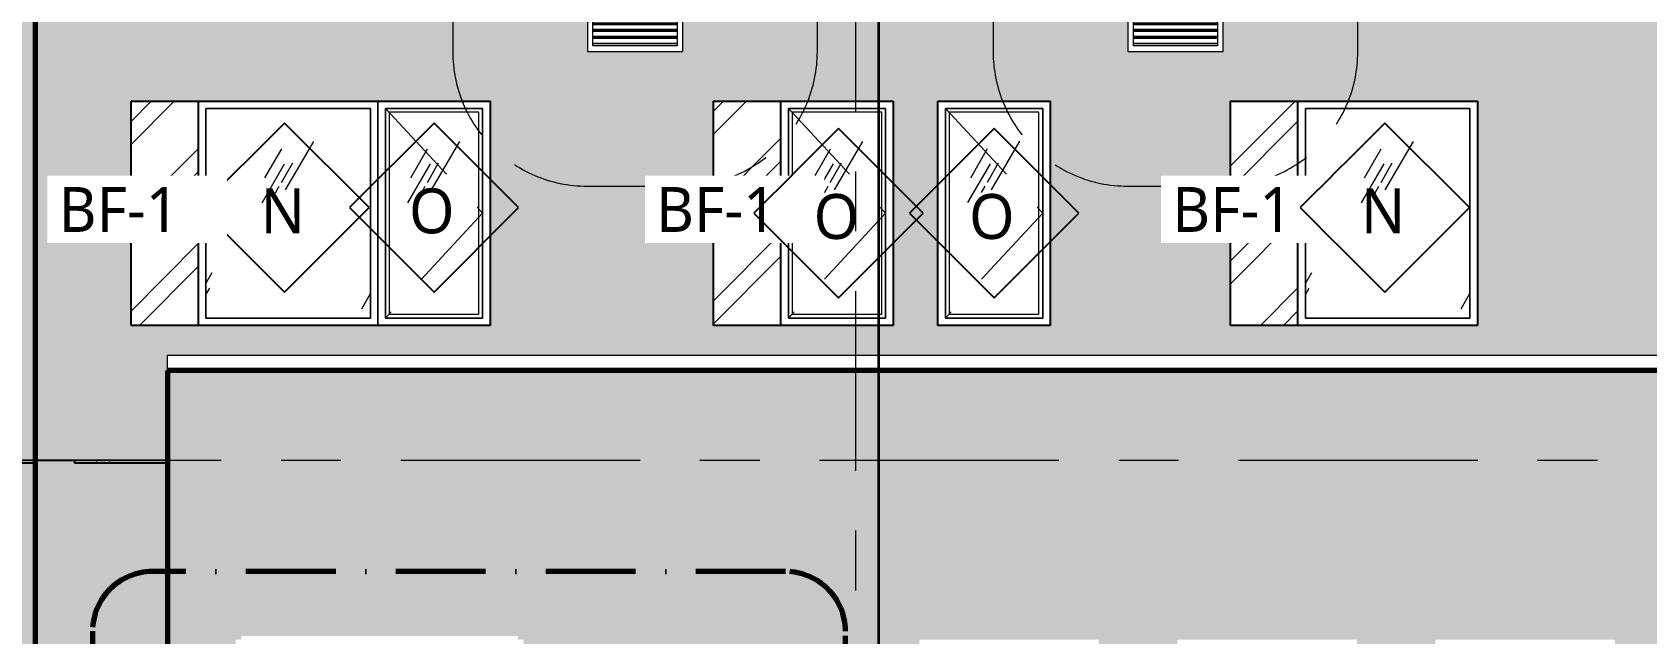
# Model space of a CAD drawing. Header units: inches. Extents: x 6 to 15224, y -733 to 6300.
# Drawn here: x 6586 to 7017.6, y 5302.6 to 5463.4 of the extents above; entities that cross this region are included whole.
import ezdxf

# ---------------------------------------------------------------- set-up
doc = ezdxf.new("R2010")
doc.units = ezdxf.units.IN
doc.header["$MEASUREMENT"] = 0
for name, pattern in [('Center 1_2_', [112, 64, -16, 16, -16]), ('Center 3_8_', [96, 48, -16, 16, -16]), ('Dash Dot 3_16_', [40, 24, -8, 0, -8]), ('Hidden 3_16_', [36, 24, -12])]:
    doc.linetypes.add(name, pattern=pattern)
for name, color, linetype, lineweight in [('A-ANNO-SYMB', 150, 'Continuous', 13), ('A-DETL', 90, 'Continuous', 13), ('A-FLOR-LEVL', 51, 'Continuous', 13), ('A-GENM', 13, 'Continuous', 18), ('A-GLAZ', 151, 'Continuous', 25), ('A-GLAZ-IDEN', 152, 'Continuous', 25), ('A-GLAZ-SILL', 1, 'Continuous', 18), ('A-WALL', 113, 'Continuous', 25), ('A-WALL-PATT', 111, 'Continuous', 25), ('G-ANNO-SYMB', 111, 'Continuous', 13), ('G-ANNO-TEXT', 231, 'Continuous', 13), ('M-EQPM', 50, 'Continuous', 18), ('M-EQPM-HDLN', 50, 'Hidden 3_16_', 13), ('S-GRID', 1, 'Continuous', 13)]:
    doc.layers.add(name, color=color, linetype=linetype, lineweight=lineweight)
doc.styles.add('Open Sans_5', font='OpenSans-Regular.ttf', dxfattribs={"height": 12})
pattern_1 = [(0, (7465.8091, 0), (5.12, 1.28), [0.16896, -3.671, 0.16896, -3.671, -20.48]), (0, (7465.8091, 0), (5.12, 1.28), [-7.68, 0.16896, -7.511, 0.16896, -3.671, -8.96]), (0, (7465.8091, 0), (5.12, 1.28), [-19.2, 0.16896, -2.391, 0.16896, -6.231]), (120, (7467.7291, 0.64), (-3.66851252, 3.79405007), [0.16896, -3.671, 0.16896, -3.671, -20.48]), (120, (7467.7291, 0.64), (-3.66851252, 3.79405007), [-7.68, 0.16896, -7.511, 0.16896, -3.671, -8.96]), (120, (7467.7291, 0.64), (-3.66851252, 3.79405007), [-19.2, 0.16896, -2.391, 0.16896, -6.231]), (240, (7468.3691, 3.2), (-1.45148748, -5.07405007), [0.16896, -3.671, 0.16896, -3.671, -20.48]), (240, (7468.3691, 3.2), (-1.45148748, -5.07405007), [-7.68, 0.16896, -7.511, 0.16896, -3.671, -8.96]), (240, (7468.3691, 3.2), (-1.45148748, -5.07405007), [-19.2, 0.16896, -2.391, 0.16896, -6.231])]

# ---------------------------------------------------------------- blocks, each defined once
blk = doc.blocks.new('1-2 WD Adaptive-Recess-TS - 4_-0_x5_-0_ - 1_-6_ Recess L-12471009-NORTH ELEVATION')
at = {"layer": 'A-GLAZ', "lineweight": 13}
h = blk.add_hatch(dxfattribs=at)
h.set_pattern_fill('FP_214', color=256, style=0, pattern_type=2)
h.set_pattern_definition([(45.176, (1508.414, 0), (-12.74847, 12.51586), []), (45.176, (1508.414, 19.2), (-12.74847, 12.51586), [])])
h.paths.add_polyline_path([(694.31, 5385), (712.31, 5385), (712.31, 5445), (694.31, 5445), (694.31, 5405.51)])
h = blk.add_hatch(dxfattribs=at)
h.set_pattern_fill('FP_215', color=256, style=0, pattern_type=2)
h.set_pattern_definition([(59.808, (743.808, 5424.806), (144.0017, 239.99866), [9, -754.581]), (59.808, (743.074, 5418.193), (144.0017, 239.99866), [12, -751.581]), (59.808, (748.259, 5423.623), (144.0017, 239.99866), [6, -757.581]), (59.808, (746.67, 5420.844), (144.0017, 239.99866), [2, -761.581]), (59.808, (749.365, 5421.598), (144.0017, 239.99866), [15, -748.581]), (59.808, (774.783, 5391.404), (144.0017, 239.99866), [5.063, -758.519]), (59.808, (774.342, 5393.668), (144.0017, 239.99866), [6.75, -756.831]), (59.808, (773.132, 5393.525), (144.0017, 239.99866), [3.375, -760.206]), (59.808, (775.164, 5397.029), (144.0017, 239.99866), [1.125, -762.456]), (59.808, (769.95, 5390.297), (144.0017, 239.99866), [8.438, -755.144])])
h.paths.add_polyline_path([(748.79, 5387), (758.31, 5387), (758.31, 5443), (714.31, 5443), (714.31, 5387), (715.19, 5387)])
at = {"layer": 'A-GLAZ'}
for p, q in [((694.31, 5385), (694.31, 5445)), ((694.59, 5445), (694.31, 5445)), ((712.31, 5385), (712.31, 5445)), ((694.59, 5385), (694.31, 5385))]:
    blk.add_line(p, q, dxfattribs=at)
at = {"layer": 'A-GLAZ', "lineweight": 13}
for p, q in [((694.59, 5445), (760.31, 5445)), ((760.31, 5445), (760.31, 5385)), ((760.31, 5445), (760.31, 5385)), ((758.31, 5443), (714.31, 5443)), ((714.31, 5443), (714.31, 5387)), ((758.31, 5387), (758.31, 5443)), ((760.31, 5385), (694.59, 5385)), ((714.31, 5387), (758.31, 5387))]:
    blk.add_line(p, q, dxfattribs=at)
at = {"layer": 'A-GLAZ-SILL'}
for p, q in [((714.31, 5443), (758.31, 5443)), ((714.31, 5387), (714.31, 5443)), ((758.31, 5443), (714.31, 5443)), ((714.31, 5443), (714.31, 5387)), ((758.31, 5443), (758.31, 5387)), ((758.31, 5387), (758.31, 5443)), ((758.31, 5387), (714.31, 5387)), ((714.31, 5387), (758.31, 5387))]:
    blk.add_line(p, q, dxfattribs=at)
blk = doc.blocks.new('1-2 WD Adaptive - 2_-6_x5_-0_-V103-NORTH ELEVATION')
at = {"layer": 'A-GLAZ-SILL', "lineweight": 13}
h = blk.add_hatch(dxfattribs=at)
h.set_pattern_fill('FP_218', color=256, style=0, pattern_type=2)
h.set_pattern_definition([(59.808, (782.808, 5424.806), (144.0017, 239.99866), [9, -754.581]), (59.808, (782.074, 5418.193), (144.0017, 239.99866), [12, -751.581]), (59.808, (787.259, 5423.623), (144.0017, 239.99866), [6, -757.581]), (59.808, (785.67, 5420.844), (144.0017, 239.99866), [2, -761.581]), (59.808, (788.365, 5421.598), (144.0017, 239.99866), [15, -748.581]), (59.808, (813.783, 5391.404), (144.0017, 239.99866), [5.062, -758.519]), (59.808, (813.342, 5393.668), (144.0017, 239.99866), [6.75, -756.831]), (59.808, (812.132, 5393.525), (144.0017, 239.99866), [3.375, -760.206]), (59.808, (814.164, 5397.029), (144.0017, 239.99866), [1.125, -762.456]), (59.808, (808.95, 5390.297), (144.0017, 239.99866), [8.438, -755.144])])
h.paths.add_polyline_path([(787.31, 5388), (787.31, 5442), (763.31, 5442), (763.31, 5388), (786.04, 5388)])
at = {"layer": 'A-GLAZ', "lineweight": 13}
for p, q in [((760.31, 5385), (760.31, 5445)), ((760.31, 5445), (790.31, 5445)), ((760.31, 5385), (760.31, 5445)), ((790.31, 5445), (790.31, 5385)), ((788.31, 5443), (762.31, 5443)), ((762.31, 5443), (762.31, 5387)), ((788.31, 5387), (788.31, 5443)), ((790.31, 5385), (760.31, 5385)), ((762.31, 5387), (788.31, 5387))]:
    blk.add_line(p, q, dxfattribs=at)
at = {"layer": 'A-GLAZ', "linetype": 'Hidden 3_16_', "lineweight": 13}
for p, q in [((762.31, 5443), (788.31, 5415)), ((788.31, 5415), (762.31, 5387))]:
    blk.add_line(p, q, dxfattribs=at)
at = {"layer": 'A-GLAZ-SILL'}
for p, q in [((762.31, 5443), (788.31, 5443)), ((762.31, 5387), (762.31, 5443)), ((788.31, 5443), (762.31, 5443)), ((762.31, 5443), (762.31, 5387)), ((787.31, 5442), (763.31, 5442)), ((763.31, 5442), (763.31, 5388)), ((787.31, 5388), (787.31, 5442)), ((788.31, 5443), (788.31, 5387)), ((788.31, 5387), (788.31, 5443)), ((763.31, 5388), (787.31, 5388)), ((788.31, 5387), (762.31, 5387)), ((762.31, 5387), (788.31, 5387))]:
    blk.add_line(p, q, dxfattribs=at)
blk = doc.blocks.new('ME Louvers w Trim-AM - 24_ x 8_-17810123-NORTH ELEVATION')
at = {"layer": 'A-GENM', "lineweight": 13}
for p, q in [((518.81, 5465.75), (496.31, 5465.75)), ((496.31, 5465.48), (518.81, 5465.48)), ((518.81, 5464.1), (496.31, 5464.1)), ((518.81, 5463.95), (496.31, 5463.95)), ((518.81, 5463.9), (496.31, 5463.9)), ((496.31, 5463.63), (518.81, 5463.63)), ((518.81, 5462.25), (496.31, 5462.25)), ((518.81, 5462.1), (496.31, 5462.1)), ((518.81, 5462.05), (496.31, 5462.05)), ((496.31, 5461.78), (518.81, 5461.78)), ((518.81, 5460.4), (496.31, 5460.4)), ((518.81, 5460.25), (496.31, 5460.25))]:
    blk.add_line(p, q, dxfattribs=at)
at = {"layer": 'M-EQPM'}
for p, q in [((494.81, 5467.75), (494.81, 5458.25)), ((520.31, 5467.75), (494.81, 5467.75)), ((496.31, 5466.25), (518.81, 5466.25)), ((496.31, 5459.75), (496.31, 5466.25)), ((518.81, 5466.25), (518.81, 5459.75)), ((520.31, 5458.25), (520.31, 5467.75)), ((494.81, 5458.25), (520.31, 5458.25)), ((518.81, 5459.75), (496.31, 5459.75))]:
    blk.add_line(p, q, dxfattribs=at)
at = {"layer": 'M-EQPM-HDLN'}
for p, q in [((520.31, 5503.75), (494.81, 5503.75)), ((458.81, 5467.75), (458.81, 5458.25)), ((556.31, 5458.25), (556.31, 5467.75)), ((494.81, 5422.25), (520.31, 5422.25))]:
    blk.add_line(p, q, dxfattribs=at)
for centre, start, end in [((494.81, 5467.75), 90, 180), ((520.31, 5467.75), 0, 90), ((494.81, 5458.25), 180, 270), ((520.31, 5458.25), 270, 360)]:
    blk.add_arc(centre, 36, start, end, dxfattribs=at)
blk = doc.blocks.new('1-2 WD Adaptive - 2_-6_x5_-0_-12420713-NORTH ELEVATION')
at = {"layer": 'A-GLAZ-SILL', "lineweight": 13}
h = blk.add_hatch(dxfattribs=at)
h.set_pattern_fill('FP_151', color=256, style=0, pattern_type=2)
h.set_pattern_definition([(59.808, (1556.558, 5424.806), (144.0017, 239.99866), [9, -754.581]), (59.808, (1555.824, 5418.193), (144.0017, 239.99866), [12, -751.581]), (59.808, (1561.009, 5423.623), (144.0017, 239.99866), [6, -757.581]), (59.808, (1559.42, 5420.844), (144.0017, 239.99866), [2, -761.581]), (59.808, (1562.115, 5421.598), (144.0017, 239.99866), [15, -748.581]), (59.808, (1587.533, 5391.404), (144.0017, 239.99866), [5.062, -758.519]), (59.808, (1587.092, 5393.668), (144.0017, 239.99866), [6.75, -756.831]), (59.808, (1585.882, 5393.525), (144.0017, 239.99866), [3.375, -760.206]), (59.808, (1587.914, 5397.029), (144.0017, 239.99866), [1.125, -762.456]), (59.808, (1582.7, 5390.297), (144.0017, 239.99866), [8.438, -755.144])])
h.paths.add_polyline_path([(1560.87, 5388), (1561.06, 5388), (1561.06, 5442), (1537.06, 5442), (1537.06, 5388)])
at = {"layer": 'A-GLAZ', "lineweight": 13}
for p, q in [((1534.06, 5445), (1564.06, 5445)), ((1534.06, 5385), (1534.06, 5445)), ((1564.06, 5445), (1564.06, 5385)), ((1562.06, 5443), (1536.06, 5443)), ((1536.06, 5443), (1536.06, 5387)), ((1562.06, 5387), (1562.06, 5443)), ((1564.06, 5385), (1534.06, 5385)), ((1536.06, 5387), (1562.06, 5387))]:
    blk.add_line(p, q, dxfattribs=at)
at = {"layer": 'A-GLAZ', "linetype": 'Hidden 3_16_', "lineweight": 13}
for p, q in [((1536.06, 5443), (1562.06, 5415)), ((1562.06, 5415), (1536.06, 5387))]:
    blk.add_line(p, q, dxfattribs=at)
at = {"layer": 'A-GLAZ-SILL'}
for p, q in [((1536.06, 5443), (1562.06, 5443)), ((1536.06, 5387), (1536.06, 5443)), ((1562.06, 5443), (1536.06, 5443)), ((1536.06, 5443), (1536.06, 5387)), ((1561.06, 5442), (1537.06, 5442)), ((1537.06, 5442), (1537.06, 5388)), ((1561.06, 5388), (1561.06, 5442)), ((1562.06, 5443), (1562.06, 5387)), ((1562.06, 5387), (1562.06, 5443)), ((1537.06, 5388), (1561.06, 5388)), ((1562.06, 5387), (1536.06, 5387)), ((1536.06, 5387), (1562.06, 5387))]:
    blk.add_line(p, q, dxfattribs=at)
blk = doc.blocks.new('1-2 WD Adaptive-Recess-TS - 2_-6_x5_-0_ - 1_-6_ Recess L-19713989-NORTH ELEVATION')
at = {"layer": 'A-GLAZ-SILL', "lineweight": 13}
h = blk.add_hatch(dxfattribs=at)
h.set_pattern_fill('FP_205', color=256, style=0, pattern_type=2)
h.set_pattern_definition([(45.176, (1510.314, 0), (-12.74847, 12.51586), []), (45.176, (1510.314, 19.2), (-12.74847, 12.51586), [])])
h.paths.add_polyline_path([(860.54, 5385), (868.06, 5385), (868.06, 5445), (850.06, 5445), (850.06, 5385)])
h = blk.add_hatch(dxfattribs=at)
h.set_pattern_fill('FP_300', color=256, style=0, pattern_type=2)
h.set_pattern_definition([(59.808, (890.558, 5424.806), (144.0017, 239.99866), [9, -754.581]), (59.808, (889.824, 5418.193), (144.0017, 239.99866), [12, -751.581]), (59.808, (895.009, 5423.623), (144.0017, 239.99866), [6, -757.581]), (59.808, (893.42, 5420.844), (144.0017, 239.99866), [2, -761.581]), (59.808, (896.115, 5421.598), (144.0017, 239.99866), [15, -748.581]), (59.808, (921.533, 5391.404), (144.0017, 239.99866), [5.063, -758.519]), (59.808, (921.092, 5393.668), (144.0017, 239.99866), [6.75, -756.831]), (59.808, (919.882, 5393.525), (144.0017, 239.99866), [3.375, -760.206]), (59.808, (921.914, 5397.029), (144.0017, 239.99866), [1.125, -762.456]), (59.808, (916.7, 5390.297), (144.0017, 239.99866), [8.438, -755.144])])
h.paths.add_polyline_path([(871.06, 5388), (895.06, 5388), (895.06, 5442), (871.06, 5442), (871.06, 5405.51)])
at = {"layer": 'A-GLAZ'}
for p, q in [((850.06, 5385), (850.06, 5445)), ((850.34, 5445), (850.06, 5445)), ((868.06, 5385), (868.06, 5445)), ((850.34, 5385), (850.06, 5385))]:
    blk.add_line(p, q, dxfattribs=at)
at = {"layer": 'A-GLAZ', "lineweight": 13}
for p, q in [((850.34, 5445), (898.06, 5445)), ((898.06, 5445), (898.06, 5385)), ((896.06, 5443), (870.06, 5443)), ((870.06, 5443), (870.06, 5387)), ((896.06, 5387), (896.06, 5443)), ((898.06, 5385), (850.34, 5385)), ((870.06, 5387), (896.06, 5387))]:
    blk.add_line(p, q, dxfattribs=at)
at = {"layer": 'A-GLAZ', "linetype": 'Hidden 3_16_', "lineweight": 13}
for p, q in [((870.06, 5443), (896.06, 5415)), ((896.06, 5415), (870.06, 5387))]:
    blk.add_line(p, q, dxfattribs=at)
at = {"layer": 'A-GLAZ-SILL'}
for p, q in [((870.06, 5443), (896.06, 5443)), ((870.06, 5387), (870.06, 5443)), ((896.06, 5443), (870.06, 5443)), ((870.06, 5443), (870.06, 5387)), ((895.06, 5442), (871.06, 5442)), ((871.06, 5442), (871.06, 5388)), ((895.06, 5388), (895.06, 5442)), ((896.06, 5443), (896.06, 5387)), ((896.06, 5387), (896.06, 5443)), ((871.06, 5388), (895.06, 5388)), ((896.06, 5387), (870.06, 5387)), ((870.06, 5387), (896.06, 5387))]:
    blk.add_line(p, q, dxfattribs=at)
blk = doc.blocks.new('1-2 WD Adaptive-Recess-TS - 4_-0_x5_-0_ - 1_-6_ Recess L-V145-NORTH ELEVATION')
at = {"layer": 'A-GLAZ', "lineweight": 13}
h = blk.add_hatch(dxfattribs=at)
h.set_pattern_fill('FP_301', color=256, style=0, pattern_type=2)
h.set_pattern_definition([(45.176, (1512, 0), (-12.74847, 12.51586), []), (45.176, (1512, 19.2), (-12.74847, 12.51586), [])])
h.paths.add_polyline_path([(1006.31, 5385), (1006.31, 5445), (988.31, 5445), (988.31, 5385)])
h = blk.add_hatch(dxfattribs=at)
h.set_pattern_fill('FP_302', color=256, style=0, pattern_type=2)
h.set_pattern_definition([(59.808, (1037.808, 5424.806), (144.0017, 239.99866), [9, -754.581]), (59.808, (1037.074, 5418.193), (144.0017, 239.99866), [12, -751.581]), (59.808, (1042.259, 5423.623), (144.0017, 239.99866), [6, -757.581]), (59.808, (1040.67, 5420.844), (144.0017, 239.99866), [2, -761.581]), (59.808, (1043.365, 5421.598), (144.0017, 239.99866), [15, -748.581]), (59.808, (1068.783, 5391.404), (144.0017, 239.99866), [5.063, -758.519]), (59.808, (1068.342, 5393.668), (144.0017, 239.99866), [6.75, -756.831]), (59.808, (1067.132, 5393.525), (144.0017, 239.99866), [3.375, -760.206]), (59.808, (1069.164, 5397.029), (144.0017, 239.99866), [1.125, -762.456]), (59.808, (1063.95, 5390.297), (144.0017, 239.99866), [8.438, -755.144])])
h.paths.add_polyline_path([(1008.31, 5387), (1052.31, 5387), (1052.31, 5443), (1008.31, 5443), (1008.31, 5405.51)])
at = {"layer": 'A-GLAZ'}
for p, q in [((988.31, 5385), (988.31, 5445)), ((988.59, 5445), (988.31, 5445)), ((1006.31, 5385), (1006.31, 5445)), ((988.59, 5385), (988.31, 5385))]:
    blk.add_line(p, q, dxfattribs=at)
at = {"layer": 'A-GLAZ', "lineweight": 13}
for p, q in [((988.59, 5445), (1054.31, 5445)), ((1054.31, 5445), (1054.31, 5385)), ((1052.31, 5443), (1008.31, 5443)), ((1008.31, 5443), (1008.31, 5387)), ((1052.31, 5387), (1052.31, 5443)), ((1054.31, 5385), (988.59, 5385)), ((1008.31, 5387), (1052.31, 5387))]:
    blk.add_line(p, q, dxfattribs=at)
at = {"layer": 'A-GLAZ-SILL'}
for p, q in [((1008.31, 5443), (1052.31, 5443)), ((1008.31, 5387), (1008.31, 5443)), ((1052.31, 5443), (1008.31, 5443)), ((1008.31, 5443), (1008.31, 5387)), ((1052.31, 5443), (1052.31, 5387)), ((1052.31, 5387), (1052.31, 5443)), ((1052.31, 5387), (1008.31, 5387)), ((1008.31, 5387), (1052.31, 5387))]:
    blk.add_line(p, q, dxfattribs=at)
blk = doc.blocks.new('TAG Window-AM - Standard-51685-NORTH ELEVATION')
at = {"layer": 'A-GLAZ-IDEN'}
for p, q in [((1541.89, 5558), (1519.26, 5535.38)), ((1564.52, 5535.38), (1541.89, 5558)), ((1519.26, 5535.38), (1541.89, 5512.75)), ((1541.89, 5512.75), (1564.52, 5535.38))]:
    blk.add_line(p, q, dxfattribs=at)

msp = doc.modelspace()

# ---------------------------------------------------------------- hatches: boundary and pattern name
at = {"layer": 'A-WALL-PATT'}
for points in [[(6550.4613696, 5349), (6586.8363696, 5349), (6586.8363696, 5475.875), (6550.4613696, 5475.875), (6550.4613696, 5367)], [(6550.4613696, 5221), (6586.8363696, 5221), (6586.8363696, 5348.25), (6550.4613696, 5348.25), (6550.4613696, 5221.75)]]:
    msp.add_hatch(color=256, dxfattribs=at).paths.add_polyline_path(points)
at = {"layer": 'A-WALL-PATT', "lineweight": 13}
h = msp.add_hatch(dxfattribs=at)
h.set_pattern_fill('FP_144', color=256, style=0, pattern_type=2)
h.set_pattern_definition(pattern_1)
h.paths.add_polyline_path([(6595.8988696, 5349), (6595.8988696, 5475.875), (6586.8363696, 5475.875), (6586.8363696, 5349), (6592.38036923, 5349)])
h = msp.add_hatch(dxfattribs=at)
h.set_pattern_fill('FP_144', color=256, style=0, pattern_type=2)
h.set_pattern_definition(pattern_1)
h.paths.add_polyline_path([(6611.0238696, 5349), (6622.1488696, 5349), (6622.1488696, 5377), (7520.3988696, 5377), (7520.3988696, 5475.875), (6595.8988696, 5475.875), (6595.8988696, 5349), (6597.33538728, 5349)])
h.paths.add_polyline_path([(6964.87703589, 5385), (6906.3988696, 5385), (6906.3988696, 5445), (6972.3988696, 5445), (6972.3988696, 5385)])
h.paths.add_polyline_path([(6619.10720293, 5385), (6612.3988696, 5385), (6612.3988696, 5445), (6708.3988696, 5445), (6708.3988696, 5385), (6622.1488696, 5385)])
h.paths.add_polyline_path([(7113.87570256, 5385), (7026.1488696, 5385), (7026.1488696, 5445), (7122.1488696, 5445), (7122.1488696, 5385), (7121.86682442, 5385)])
h.paths.add_polyline_path([(6768.1488696, 5385), (6768.1488696, 5445), (6816.1488696, 5445), (6816.1488696, 5385), (6768.43091477, 5385)])
h.paths.add_polyline_path([(7482.1488696, 5385), (7452.1488696, 5385), (7452.1488696, 5445), (7482.1488696, 5445), (7482.1488696, 5405.51373334)])
h.paths.add_polyline_path([(7350.1488696, 5385), (7350.1488696, 5445), (7380.1488696, 5445), (7380.1488696, 5385)])
h.paths.add_polyline_path([(7200.1488696, 5385), (7200.1488696, 5445), (7248.1488696, 5445), (7248.1488696, 5385)])
h.paths.add_polyline_path([(7326.1488696, 5385), (7266.1488696, 5385), (7266.1488696, 5445), (7326.1488696, 5445), (7326.1488696, 5390.07488987)])
h.paths.add_polyline_path([(6858.1488696, 5385), (6828.1488696, 5385), (6828.1488696, 5445), (6858.1488696, 5445), (6858.1488696, 5405.51373334)])
h.paths.add_polyline_path([(6903.6488696, 5458.25), (6878.8988696, 5458.25), (6878.8988696, 5467.75), (6904.3988696, 5467.75), (6904.3988696, 5458.25), (6903.79619102, 5458.25)])
h.paths.add_polyline_path([(7151.01494102, 5458.25), (7127.8988696, 5458.25), (7127.8988696, 5467.75), (7153.3988696, 5467.75), (7153.3988696, 5458.25), (7151.12536923, 5458.25)])
h.paths.add_polyline_path([(6735.1488696, 5458.25), (6734.3988696, 5458.25), (6734.3988696, 5467.75), (6759.8988696, 5467.75), (6759.8988696, 5458.25), (6735.8988696, 5458.25)])
h = msp.add_hatch(dxfattribs=at)
h.set_pattern_fill('FP_145', color=256, style=0, pattern_type=2)
h.set_pattern_definition([(180, (7739.086, 5221), (-2e-15, -18), [36, 0]), (180, (7739.086, 5239), (-2e-15, -18), [36, 0]), (180, (7739.086, 5236), (-2e-15, -18), [36, 0]), (180, (7739.086, 5233), (-2e-15, -18), [36, 0]), (180, (7739.086, 5230), (-2e-15, -18), [36, 0]), (180, (7739.086, 5227), (-2e-15, -18), [36, 0]), (180, (7739.086, 5224), (-2e-15, -18), [36, 0]), (90, (7703.086, 5221), (-36, 2e-15), [18, 0]), (90, (7715.086, 5221), (-36, 2e-15), [18, 0]), (90, (7727.086, 5221), (-36, 2e-15), [18, 0]), (90, (7739.086, 5221), (-36, 2e-15), [18, 0]), (180, (7739.086, 5238), (-2e-15, -18), [36, 0]), (180, (7739.086, 5235), (-2e-15, -18), [36, 0]), (180, (7739.086, 5232), (-2e-15, -18), [36, 0]), (180, (7739.086, 5229), (-2e-15, -18), [36, 0]), (180, (7739.086, 5226), (-2e-15, -18), [36, 0]), (180, (7739.086, 5223), (-2e-15, -18), [36, 0])])
h.paths.add_polyline_path([(6622.1488696, 5221), (6640.3988696, 5221), (6640.3988696, 5301), (6641.8363696, 5301), (6641.8363696, 5302), (6715.8363696, 5302), (6715.8363696, 5301), (6717.3988696, 5301), (6717.3988696, 5221), (6823.1488696, 5221), (6823.1488696, 5229), (6754.2113696, 5229), (6754.2113696, 5237), (6823.1488696, 5237), (6823.1488696, 5301), (6871.1488696, 5301), (6871.1488696, 5237), (6892.1488696, 5237), (6892.1488696, 5301), (6940.1488696, 5301), (6940.1488696, 5237), (6961.1488696, 5237), (6961.1488696, 5301), (7009.1488696, 5301), (7009.1488696, 5237), (7030.1488696, 5237), (7030.1488696, 5301), (7078.1488696, 5301), (7078.1488696, 5237), (7099.1488696, 5237), (7099.1488696, 5301), (7147.1488696, 5301), (7147.1488696, 5237), (7219.1488696, 5237), (7219.1488696, 5301), (7267.1488696, 5301), (7267.1488696, 5237), (7288.1488696, 5237), (7288.1488696, 5301), (7336.1488696, 5301), (7336.1488696, 5237), (7357.1488696, 5237), (7357.1488696, 5301), (7405.1488696, 5301), (7405.1488696, 5237), (7466.1488696, 5237), (7466.1488696, 5346), (7466.0863696, 5346), (7466.0863696, 5351.75), (7480.3988696, 5352.20472597), (7697.5238696, 5352.20472597), (7697.5238696, 5373), (6622.1488696, 5373), (6622.1488696, 5221.83023334)])
h.paths.add_polyline_path([(7281.49920256, 5221), (7288.1488696, 5221), (7288.1488696, 5229), (7267.1488696, 5229), (7267.1488696, 5221)])
h.paths.add_polyline_path([(7336.1488696, 5221), (7357.1488696, 5221), (7357.1488696, 5229), (7336.1488696, 5229)])
h.paths.add_polyline_path([(7030.1488696, 5221), (7030.1488696, 5229), (7009.1488696, 5229), (7009.1488696, 5221), (7020.75153589, 5221)])
h.paths.add_polyline_path([(6871.1488696, 5221), (6892.1488696, 5221), (6892.1488696, 5229), (6871.1488696, 5229)])
h.paths.add_polyline_path([(7095.25086923, 5221), (7099.1488696, 5221), (7099.1488696, 5229), (7078.1488696, 5229), (7078.1488696, 5221)])
h.paths.add_polyline_path([(7169.75020256, 5221), (7219.1488696, 5221), (7219.1488696, 5229), (7147.1488696, 5229), (7147.1488696, 5221), (7167.42209839, 5221)])
h.paths.add_polyline_path([(7405.1488696, 5221), (7466.1488696, 5221), (7466.1488696, 5229), (7405.1488696, 5229)])
h.paths.add_polyline_path([(6940.1488696, 5221), (6961.1488696, 5221), (6961.1488696, 5229), (6940.1488696, 5229)])
h.paths.add_polyline_path([(6776.67866621, 5284.64722296), (6775.49304943, 5284.7813733), (6774.51235406, 5285.12675217), (6773.85367807, 5285.52383453), (6773.25355106, 5286.07435427), (6772.60036404, 5287.20302302), (6772.13380188, 5288.60934201), (6771.83785557, 5290.62985348), (6771.76076215, 5292.25858996), (6771.89823373, 5294.65406646), (6772.31127846, 5296.56742873), (6772.99556963, 5298.02429194), (6773.94699051, 5299.05393059), (6775.1724023, 5299.66595037), (6776.67866621, 5299.86995696), (6777.89538714, 5299.72739927), (6778.86693422, 5299.3869279), (6779.73144646, 5298.79732141), (6780.37822969, 5297.99456004), (6780.90775499, 5296.85834396), (6781.25646434, 5295.77701754), (6781.52874646, 5293.84421518), (6781.59678027, 5292.25493065), (6781.46047094, 5289.86951725), (6781.05154292, 5287.96072912), (6780.37136848, 5286.50249366), (6779.42131985, 5285.46873829), (6778.19316357, 5284.85260179), (6777.29708978, 5284.7310865)])
h.paths.add_polyline_path([(6742.25186778, 5284.64722296), (6741.06625099, 5284.7813733), (6740.08555563, 5285.12675217), (6739.42687964, 5285.52383453), (6738.82675263, 5286.07435427), (6738.1735656, 5287.20302302), (6737.70700344, 5288.60934201), (6737.41105714, 5290.62985348), (6737.33396371, 5292.25858996), (6737.47143529, 5294.65406646), (6737.88448003, 5296.56742873), (6738.5687712, 5298.02429194), (6739.52019207, 5299.05393059), (6740.74560386, 5299.66595037), (6742.25186778, 5299.86995696), (6743.4685887, 5299.72739927), (6744.44013579, 5299.3869279), (6745.30464803, 5298.79732141), (6745.95143126, 5297.99456004), (6746.48095656, 5296.85834396), (6746.82966591, 5295.77701754), (6747.10194802, 5293.84421518), (6747.1442658, 5291.80490001), (6747.0336725, 5289.86951725), (6746.62474449, 5287.96072912), (6745.94457005, 5286.50249366), (6744.99452141, 5285.46873829), (6743.76636514, 5284.85260179), (6742.87029134, 5284.7310865)])
h.paths.add_polyline_path([(6765.20306673, 5284.64722296), (6764.01744995, 5284.7813733), (6763.03675459, 5285.12675217), (6762.3780786, 5285.52383453), (6761.77795158, 5286.07435427), (6761.12476456, 5287.20302302), (6760.6582024, 5288.60934201), (6760.3622561, 5290.62985348), (6760.28516267, 5292.25858996), (6760.42263425, 5294.65406646), (6760.83567898, 5296.56742873), (6761.51997015, 5298.02429194), (6762.47139103, 5299.05393059), (6763.69680282, 5299.66595037), (6765.20306673, 5299.86995696), (6766.41978766, 5299.72739927), (6767.39133474, 5299.3869279), (6768.25584698, 5298.79732141), (6768.90263021, 5297.99456004), (6769.43215551, 5296.85834396), (6769.78086487, 5295.77701754), (6770.05314698, 5293.84421518), (6770.09546476, 5291.80490001), (6769.98487146, 5289.86951725), (6769.57594345, 5287.96072912), (6768.895769, 5286.50249366), (6767.94572037, 5285.46873829), (6766.7175641, 5284.85260179), (6765.8214903, 5284.7310865)])
h.paths.add_polyline_path([(6753.72746725, 5284.64722296), (6752.54185047, 5284.7813733), (6751.56115511, 5285.12675217), (6750.90247912, 5285.52383453), (6750.3023521, 5286.07435427), (6749.64916508, 5287.20302302), (6749.18260292, 5288.60934201), (6748.88665662, 5290.62985348), (6748.80956319, 5292.25858996), (6748.94703477, 5294.65406646), (6749.36007951, 5296.56742873), (6750.04437067, 5298.02429194), (6750.99579155, 5299.05393059), (6752.22120334, 5299.66595037), (6753.72746725, 5299.86995696), (6754.94418818, 5299.72739927), (6755.91573527, 5299.3869279), (6756.7802475, 5298.79732141), (6757.42703073, 5297.99456004), (6757.95655604, 5296.85834396), (6758.30526539, 5295.77701754), (6758.5775475, 5293.84421518), (6758.61986528, 5291.80490001), (6758.50927198, 5289.86951725), (6758.10034397, 5287.96072912), (6757.42016953, 5286.50249366), (6756.47012089, 5285.46873829), (6755.24196462, 5284.85260179), (6754.34589082, 5284.7310865)])
h.paths.add_polyline_path([(6776.67866621, 5286.52079022), (6777.29708978, 5286.58883053), (6777.86428299, 5286.79295148), (6778.38024585, 5287.13315305), (6778.84497836, 5287.60943526), (6779.22920602, 5288.30824932), (6779.50365435, 5289.31604645), (6779.670153, 5290.68701878), (6779.72321301, 5292.25858996), (6779.62121561, 5294.24239397), (6779.51097297, 5295.13938259), (6779.24567292, 5296.14409218), (6778.75754738, 5296.98550502), (6778.41729638, 5297.35623897), (6777.83317885, 5297.73449725), (6777.23097803, 5297.933724), (6776.65671034, 5297.9963897), (6776.01639045, 5297.92526184), (6775.48390115, 5297.74572689), (6774.98394778, 5297.43239838), (6774.54162855, 5296.99373847), (6774.1445933, 5296.21613487), (6773.8609967, 5295.16774225), (6773.68900908, 5293.79727124), (6773.64940911, 5291.80490001), (6773.73104402, 5290.29331121), (6773.85367807, 5289.31147232), (6774.1281264, 5288.30344647), (6774.51235406, 5287.60577595), (6774.97708657, 5287.13109469), (6775.64674049, 5286.73691238), (6776.06024264, 5286.58860183)])
h.paths.add_polyline_path([(6765.20306673, 5286.52079022), (6765.8214903, 5286.58883053), (6766.38868351, 5286.79295148), (6766.90464637, 5287.13315305), (6767.36937888, 5287.60943526), (6767.75360654, 5288.30824932), (6768.02805487, 5289.31604645), (6768.19272387, 5290.63282667), (6768.24761353, 5292.25858996), (6768.14561613, 5294.24239397), (6768.03537349, 5295.13938259), (6767.77007344, 5296.14409218), (6767.39133474, 5296.86631825), (6766.9416969, 5297.35623897), (6766.35757937, 5297.73449725), (6765.75537855, 5297.933724), (6765.18111087, 5297.9963897), (6764.54079097, 5297.92526184), (6764.00830167, 5297.74572689), (6763.5083483, 5297.43239838), (6763.06602907, 5296.99373847), (6762.66899382, 5296.21613487), (6762.38539722, 5295.16774225), (6762.2134096, 5293.79727124), (6762.17380963, 5291.80490001), (6762.25544454, 5290.29331121), (6762.3780786, 5289.31147232), (6762.65252692, 5288.30344647), (6763.03675459, 5287.60577595), (6763.50148709, 5287.13109469), (6764.17114101, 5286.73691238), (6764.58464316, 5286.58860183)])
h.paths.add_polyline_path([(6742.25186778, 5286.52079022), (6742.87029134, 5286.58883053), (6743.43748456, 5286.79295148), (6743.95344742, 5287.13315305), (6744.41817992, 5287.60943526), (6744.80240758, 5288.30824932), (6745.07685591, 5289.31604645), (6745.24152491, 5290.63282667), (6745.29641458, 5292.25858996), (6745.19441718, 5294.24239397), (6745.08417453, 5295.13938259), (6744.81887448, 5296.14409218), (6744.44013579, 5296.86631825), (6743.99049794, 5297.35623897), (6743.40638041, 5297.73449725), (6742.8041796, 5297.933724), (6742.22991191, 5297.9963897), (6741.37903589, 5297.8542704), (6741.05710272, 5297.74572689), (6740.55714934, 5297.43239838), (6740.11483012, 5296.99373847), (6739.71779487, 5296.21613487), (6739.43419826, 5295.16774225), (6739.26221064, 5293.79727124), (6739.2074443, 5292.25493065), (6739.30424558, 5290.29331121), (6739.42687964, 5289.31147232), (6739.70132797, 5288.30344647), (6740.08555563, 5287.60577595), (6740.55028813, 5287.13109469), (6741.06625099, 5286.79203665), (6741.63344421, 5286.58860183)])
h.paths.add_polyline_path([(6753.72746725, 5286.52079022), (6754.34589082, 5286.58883053), (6754.91308404, 5286.79295148), (6755.4290469, 5287.13315305), (6755.8937794, 5287.60943526), (6756.27800706, 5288.30824932), (6756.55245539, 5289.31604645), (6756.71712439, 5290.63282667), (6756.77201405, 5292.25858996), (6756.67001665, 5294.24239397), (6756.55977401, 5295.13938259), (6756.29447396, 5296.14409218), (6755.91573527, 5296.86631825), (6755.46609742, 5297.35623897), (6754.88197989, 5297.73449725), (6754.27977907, 5297.933724), (6753.70551139, 5297.9963897), (6753.06519149, 5297.92526184), (6752.53270219, 5297.74572689), (6752.03274882, 5297.43239838), (6751.5904296, 5296.99373847), (6751.19339435, 5296.21613487), (6750.90979774, 5295.16774225), (6750.73781012, 5293.79727124), (6750.69821015, 5291.80490001), (6750.77984506, 5290.29331121), (6750.90247912, 5289.31147232), (6751.17692745, 5288.30344647), (6751.56115511, 5287.60577595), (6752.02588761, 5287.13109469), (6752.69554154, 5286.73691238), (6753.10904369, 5286.58860183)])
h = msp.add_hatch(dxfattribs=at)
h.set_pattern_fill('FP_144', color=256, style=0, pattern_type=2)
h.set_pattern_definition(pattern_1)
h.paths.add_polyline_path([(6586.8363696, 5348.25), (6586.8363696, 5349), (6550.4613696, 5349), (6550.4613696, 5348.25), (6571.0238696, 5348.25)])
h = msp.add_hatch(dxfattribs=at)
h.set_pattern_fill('FP_144', color=256, style=0, pattern_type=2)
h.set_pattern_definition(pattern_1)
h.paths.add_polyline_path([(6592.38036923, 5221), (6597.2738696, 5221), (6597.2738696, 5349), (6586.8363696, 5349), (6586.8363696, 5221)])
h = msp.add_hatch(dxfattribs=at)
h.set_pattern_fill('FP_144', color=256, style=0, pattern_type=2)
h.set_pattern_definition(pattern_1)
h.paths.add_polyline_path([(6622.1488696, 5348.25), (6622.1488696, 5349), (6597.2738696, 5349), (6597.2738696, 5348.25), (6612.3988696, 5348.25)])
h = msp.add_hatch(dxfattribs=at)
h.set_pattern_fill('FP_144', color=256, style=0, pattern_type=2)
h.set_pattern_definition(pattern_1)
h.paths.add_polyline_path([(6611.00520256, 5221), (6622.1488696, 5221), (6622.1488696, 5348.25), (6597.2738696, 5348.25), (6597.2738696, 5221)])

# ---------------------------------------------------------------- linework, layer by layer
at = {"layer": 'A-ANNO-SYMB', "linetype": 'Dash Dot 3_16_', "lineweight": 70}
for p, q in [((6787.40148737, 5319.26573316), (6618.0762224, 5319.26573316)), ((6602.0762224, 5303.26573316), (6602.0762224, 5117.65442438)), ((6803.40148737, 5117.65442438), (6803.40148737, 5303.26573316))]:
    msp.add_line(p, q, dxfattribs=at)
for centre, start, end in [((6618.0762224, 5303.26573316), 90, 180), ((6787.40148737, 5303.26573316), 0, 90)]:
    msp.add_arc(centre, 16, start, end, dxfattribs=at)
at = {"layer": 'A-DETL', "lineweight": 70}
for p, q in [((6586.8363696, 5109), (6586.8363696, 6037)), ((7708.6488696, 5373), (6622.1488696, 5373)), ((6622.1488696, 5373), (6622.1488696, 5109))]:
    msp.add_line(p, q, dxfattribs=at)
at = {"layer": 'A-FLOR-LEVL', "linetype": 'Center 1_2_'}
msp.add_line((5788.49234292, 5349), (8064.94482678, 5349), dxfattribs=at)
at = {"layer": 'A-WALL'}
for p, q in [((6586.8363696, 5109), (6586.8363696, 5731.625)), ((6612.68091477, 5445), (6708.3988696, 5445)), ((6708.3988696, 5445), (6708.3988696, 5385)), ((6768.43091477, 5445), (6816.1488696, 5445)), ((6816.1488696, 5445), (6816.1488696, 5385)), ((6828.1488696, 5385), (6828.1488696, 5445)), ((6828.1488696, 5445), (6858.1488696, 5445)), ((6858.1488696, 5445), (6858.1488696, 5385)), ((6906.68091477, 5445), (6972.3988696, 5445)), ((6972.3988696, 5445), (6972.3988696, 5385)), ((6708.3988696, 5385), (6612.68091477, 5385)), ((6816.1488696, 5385), (6768.43091477, 5385)), ((6858.1488696, 5385), (6828.1488696, 5385)), ((6972.3988696, 5385), (6906.68091477, 5385)), ((7708.6488696, 5373), (6622.1488696, 5373)), ((6622.1488696, 5373), (6622.1488696, 5109)), ((5883.2113696, 5349), (6622.1488696, 5349)), ((6597.2738696, 5349), (6597.2738696, 5348.25)), ((6586.8363696, 5348.25), (5883.2113696, 5348.25)), ((6622.1488696, 5348.25), (6597.2738696, 5348.25))]:
    msp.add_line(p, q, dxfattribs=at)
at = {"layer": 'A-WALL', "lineweight": 18}
for p in [(6622.1488696, 5373), (7708.6488696, 5377)]:
    msp.add_line(p, (6622.1488696, 5377), dxfattribs=at)
at = {"layer": 'G-ANNO-SYMB', "lineweight": 35}
msp.add_line((6812.28230701, 6070.13858829), (6812.28230701, 5039.08567218), dxfattribs=at)
at = {"layer": 'S-GRID', "linetype": 'Center 3_8_'}
msp.add_line((6806.1488696, 5058.19108611), (6806.1488696, 6219.06052942), dxfattribs=at)

# ---------------------------------------------------------------- block references
at = {"layer": 'A-GLAZ'}
for name, p in [('1-2 WD Adaptive-Recess-TS - 4_-0_x5_-0_ - 1_-6_ Recess L-12471009-NORTH ELEVATION', (5918.08809281, 0)), ('1-2 WD Adaptive - 2_-6_x5_-0_-V103-NORTH ELEVATION', (5918.08809281, 0)), ('1-2 WD Adaptive-Recess-TS - 2_-6_x5_-0_ - 1_-6_ Recess L-19713989-NORTH ELEVATION', (5918.08809281, 0)), ('1-2 WD Adaptive - 2_-6_x5_-0_-12420713-NORTH ELEVATION', (5294.08809281, 0)), ('1-2 WD Adaptive-Recess-TS - 4_-0_x5_-0_ - 1_-6_ Recess L-V145-NORTH ELEVATION', (5918.08809281, 0))]:
    msp.add_blockref(name, p, dxfattribs=at)
at = {"layer": 'A-GLAZ-IDEN'}
for p in [(5111.50961283, -118.875), (5151.50961283, -118.875), (5301.25961283, -120.375)]:
    msp.add_blockref('TAG Window-AM - Standard-51685-NORTH ELEVATION', p, dxfattribs=at)
at = {"layer": 'M-EQPM-HDLN'}
for p in [(6239.58809281, 0), (6384.08809281, 0)]:
    msp.add_blockref('ME Louvers w Trim-AM - 24_ x 8_-17810123-NORTH ELEVATION', p, dxfattribs=at)

# ---------------------------------------------------------------- texts
at = {"layer": 'A-GLAZ-IDEN', "lineweight": 13, "char_height": 12, "attachment_point": 1, "style": 'Open Sans_5'}
for s, insert, width in [('O', (6686.69757781, 5421.63131631), 16.16), ('N', (6647.02513687, 5421.63131631), 15.352), ('O', (6836.44757781, 5420.13131631), 16.16), ('N', (6941.2240764, 5421.63131631), 15.352)]:
    msp.add_mtext(s, dxfattribs=dict(at, insert=insert, width=width))

# ---------------------------------------------------------------- next in the draw order: texts
at = {"layer": 'G-ANNO-TEXT', "color": 7, "char_height": 12, "width": 42.016, "attachment_point": 1, "style": 'Open Sans_5', "bg_fill": 3, "box_fill_scale": 1.25, "bg_fill_color": 256, "bg_fill_true_color": 13158600, "bg_fill_transparency": 0}
for insert in [(6593.01775845, 5422.02443775), (6752.76775845, 5422.02443775), (6890.76775845, 5422.02443775)]:
    msp.add_mtext('BF-1', dxfattribs=dict(at, insert=insert))

# ---------------------------------------------------------------- next in the draw order: block references
at = {"layer": 'A-GLAZ-IDEN'}
for p in [(5405.70855236, -118.875), (5259.68839329, -120.375)]:
    msp.add_blockref('TAG Window-AM - Standard-51685-NORTH ELEVATION', p, dxfattribs=at)

# ---------------------------------------------------------------- next in the draw order: texts
at = {"layer": 'A-GLAZ-IDEN', "lineweight": 13, "insert": (6794.87635827, 5420.13131631), "char_height": 12, "width": 16.16, "attachment_point": 1, "style": 'Open Sans_5'}
msp.add_mtext('O', dxfattribs=at)

doc.saveas('drawing.dxf')
